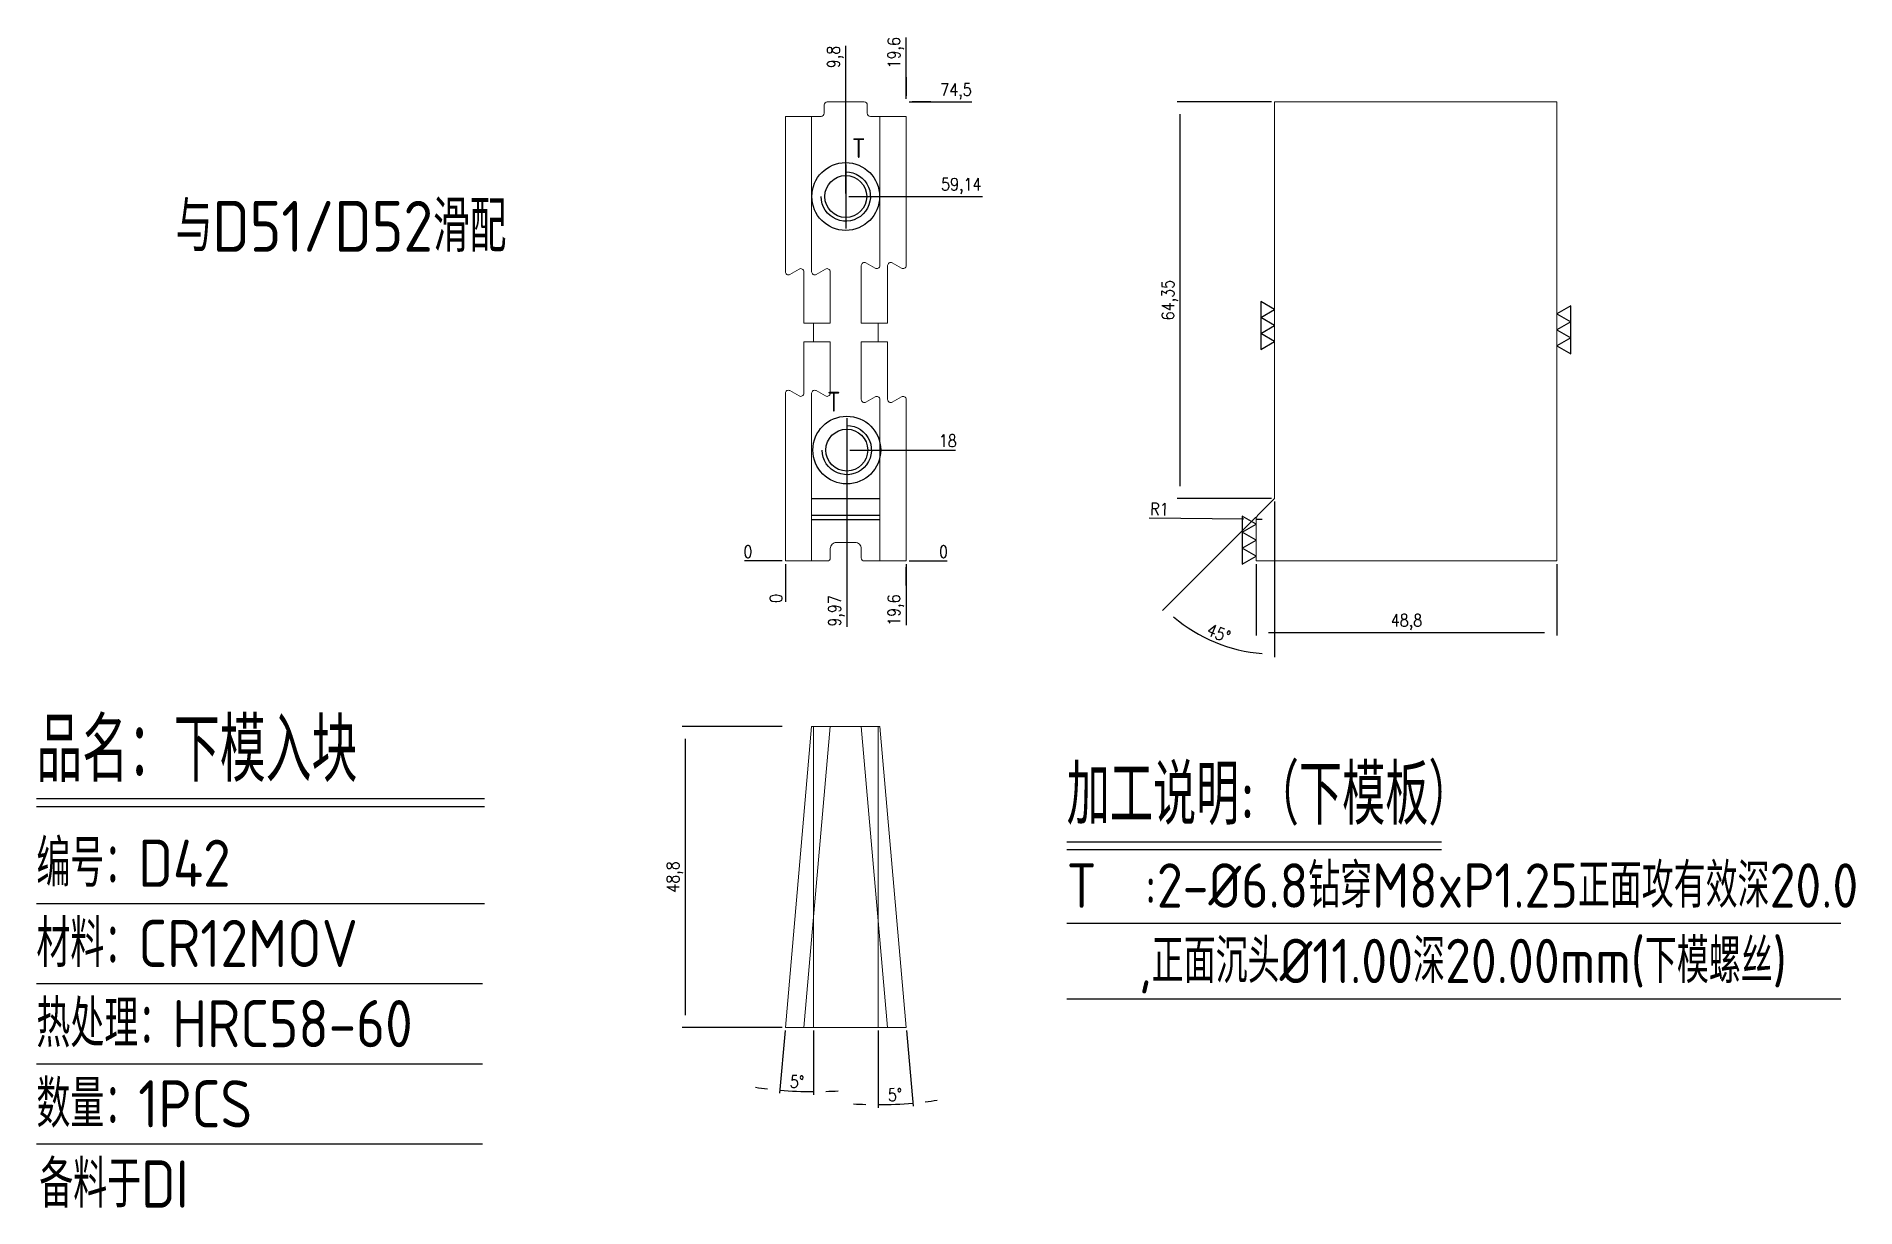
# Model space of a CAD drawing. Header units: millimetres. Extents: x 98401 to 98697, y -1088 to -898.
import ezdxf
from ezdxf.enums import TextEntityAlignment as Align

# ---------------------------------------------------------------- set-up
doc = ezdxf.new("R2010")
doc.units = ezdxf.units.MM
doc.linetypes.add('CENTER', pattern=[0])
doc.linetypes.add('HIDDEN', pattern=[0])
for name, color, linetype in [('DIE_P', 2, 'Continuous'), ('DIM', 4, 'Continuous'), ('TEXT', 4, 'Continuous')]:
    doc.layers.add(name, color=color, linetype=linetype)
doc.styles.add('gbenor', font='gbenor.shx', dxfattribs={"bigfont": 'gbcbig.shx'})
doc.styles.get("Standard").update_dxf_attribs({"font": 'txt.shx', "width": 0.85, "bigfont": 'ctxt.shx'})
doc.dimstyles.new('T-2-WX', dxfattribs={"dimtxt": 2, "dimasz": 2, "dimexe": 0.5, "dimexo": 0.5, "dimgap": 0.5, "dimtad": 1, "dimtxsty": 'Standard', "dimblk": 'OPEN30', "dimcen": 0, "dimazin": 3, "dimtfac": 1, "dimtmove": 0, "dimatfit": 3, "dimldrblk": 'OPEN30', "dimlwd": -1, "dimlwe": -1})

# ---------------------------------------------------------------- blocks, each defined once
blk = doc.blocks.new('*D7579')
at = {"layer": 'Defpoints', "color": 0}
for p in [(98599.38, -983.52), (98648.18, -983.52), (98648.18, -995.13)]:
    blk.add_point(p, dxfattribs=at)
at = {"layer": 'DIM', "color": 0}
for p, q in [((98599.38, -984.02), (98599.38, -995.63)), ((98648.18, -984.02), (98648.18, -995.63)), ((98601.38, -995.13), (98646.18, -995.13))]:
    blk.add_line(p, q, dxfattribs=at)
at = {"layer": 'DIM', "color": 0, "insert": (98623.78, -993.44), "char_height": 2, "attachment_point": 5}
blk.add_mtext('48,8', dxfattribs=at)
blk = doc.blocks.new('_Open30')
blk = doc.blocks.new('*D7580')
at = {"layer": 'Defpoints', "color": 0}
for p in [(98587.08, -909.02), (98602.38, -909.02), (98602.38, -973.37)]:
    blk.add_point(p, dxfattribs=at)
at = {"layer": 'DIM', "color": 0}
for p, q in [((98601.88, -909.02), (98586.58, -909.02)), ((98587.08, -971.37), (98587.08, -911.02)), ((98601.88, -973.37), (98586.58, -973.37))]:
    blk.add_line(p, q, dxfattribs=at)
at = {"layer": 'DIM', "color": 0, "insert": (98585.39, -941.19), "char_height": 2, "attachment_point": 5, "rotation": 90}
blk.add_mtext('64,35', dxfattribs=at)
blk = doc.blocks.new('*D7581')
at = {"layer": 'Defpoints', "color": 0}
for p in [(98602.38, -909.02), (98602.38, -973.37), (98602.38, -973.37), (98599.67, -976.07), (98589.76, -995.23)]:
    blk.add_point(p, dxfattribs=at)
at = {"layer": 'DIM', "color": 0}
for p, q in [((98602.38, -973.87), (98602.38, -999.11)), ((98599.32, -976.43), (98584.17, -991.57))]:
    blk.add_line(p, q, dxfattribs=at)
blk.add_arc((98602.38, -973.37), 25.25, 229.5395, 265.4605, dxfattribs=at)
at = {"layer": 'DIM', "color": 0, "insert": (98593.31, -995.26), "char_height": 2, "attachment_point": 5, "rotation": 337.5}
blk.add_mtext('45%%d', dxfattribs=at)
blk = doc.blocks.new('*D7582')
at = {"layer": 'Defpoints', "color": 0}
for p in [(98599.38, -976.77), (98600.38, -976.78)]:
    blk.add_point(p, dxfattribs=at)
at = {"layer": 'DIM', "color": 0}
for p, q in [((98597.38, -976.75), (98582.05, -976.59)), ((98600.38, -976.78), (98599.38, -976.77))]:
    blk.add_line(p, q, dxfattribs=at)
at = {"layer": 'DIM', "color": 0, "insert": (98583.7, -975.11), "char_height": 2, "attachment_point": 5, "rotation": 359.4091}
blk.add_mtext('R1', dxfattribs=at)
blk = doc.blocks.new('*D7583')
at = {"layer": 'Defpoints', "color": 0}
for p in [(98523, -1010.39), (98506.76, -1059.19), (98523, -1059.19)]:
    blk.add_point(p, dxfattribs=at)
at = {"layer": 'DIM', "color": 0}
for p, q in [((98522.5, -1010.39), (98506.26, -1010.39)), ((98506.76, -1012.39), (98506.76, -1057.19)), ((98522.5, -1059.19), (98506.26, -1059.19))]:
    blk.add_line(p, q, dxfattribs=at)
at = {"layer": 'DIM', "color": 0, "insert": (98505.07, -1034.79), "char_height": 2, "attachment_point": 5, "rotation": 90}
blk.add_mtext('48,8', dxfattribs=at)
blk = doc.blocks.new('*D7584')
at = {"layer": 'Defpoints', "color": 0}
for p in [(98527.27, -1010.39), (98527.56, -1010.39), (98523, -1059.19), (98527.56, -1059.19), (98523.92, -1069.52)]:
    blk.add_point(p, dxfattribs=at)
at = {"layer": 'DIM', "color": 0}
for p, q in [((98522.95, -1059.69), (98522.06, -1069.88)), ((98527.56, -1059.69), (98527.56, -1070.12))]:
    blk.add_line(p, q, dxfattribs=at)
for start, end in [(261.337, 263.1685), (265, 270), (271.8315, 273.663)]:
    blk.add_arc((98527.56, -1007.05), 62.57, start, end, dxfattribs=at)
at = {"layer": 'DIM', "color": 0, "insert": (98524.9, -1068.02), "char_height": 2, "attachment_point": 5, "rotation": 357.5}
blk.add_mtext('5%%d', dxfattribs=at)
blk = doc.blocks.new('*D7585')
at = {"layer": 'Defpoints', "color": 0}
for p in [(98538.04, -1010.39), (98538.33, -1010.39), (98538.04, -1059.19), (98542.6, -1059.19), (98539.92, -1071.71)]:
    blk.add_point(p, dxfattribs=at)
at = {"layer": 'DIM', "color": 0}
for p, q in [((98538.04, -1059.69), (98538.04, -1072.24)), ((98542.64, -1059.69), (98543.72, -1071.99))]:
    blk.add_line(p, q, dxfattribs=at)
for start, end in [(276.7717, 278.5434), (266.4566, 268.2283), (270, 275)]:
    blk.add_arc((98538.04, -1007.05), 64.68, start, end, dxfattribs=at)
at = {"layer": 'DIM', "color": 0, "insert": (98540.79, -1070.13), "char_height": 2, "attachment_point": 5, "rotation": 2.5}
blk.add_mtext('5%%d', dxfattribs=at)
blk = doc.blocks.new('*D7586')
at = {"layer": 'Defpoints', "color": 0}
for p in [(98523, -983.52), (98542.6, -983.52), (98547.6, -983.52)]:
    blk.add_point(p, dxfattribs=at)
at = {"layer": 'DIM', "color": 0}
blk.add_line((98543.1, -983.52), (98549.23, -983.52), dxfattribs=at)
at = {"layer": 'DIM', "color": 0, "insert": (98548.66, -982.02), "char_height": 2, "attachment_point": 5}
blk.add_mtext('0', dxfattribs=at)
blk = doc.blocks.new('*D7587')
at = {"layer": 'Defpoints', "color": 0}
for p in [(98532.97, -965.52), (98547.6, -965.52), (98523, -983.52)]:
    blk.add_point(p, dxfattribs=at)
at = {"layer": 'DIM', "color": 0}
for p, q in [((98533.47, -965.52), (98539.6, -965.52)), ((98539.6, -965.52), (98543.6, -965.52)), ((98543.6, -965.52), (98550.61, -965.52))]:
    blk.add_line(p, q, dxfattribs=at)
at = {"layer": 'DIM', "color": 0, "insert": (98549.35, -964.02), "char_height": 2, "attachment_point": 5}
blk.add_mtext('18', dxfattribs=at)
blk = doc.blocks.new('*D7588')
at = {"layer": 'Defpoints', "color": 0}
for p in [(98532.8, -924.38), (98547.6, -924.38), (98523, -983.52)]:
    blk.add_point(p, dxfattribs=at)
at = {"layer": 'DIM', "color": 0}
for p, q in [((98533.3, -924.38), (98539.6, -924.38)), ((98539.6, -924.38), (98543.6, -924.38)), ((98543.6, -924.38), (98554.98, -924.38))]:
    blk.add_line(p, q, dxfattribs=at)
at = {"layer": 'DIM', "color": 0, "insert": (98551.54, -922.69), "char_height": 2, "attachment_point": 5}
blk.add_mtext('59,14', dxfattribs=at)
blk = doc.blocks.new('*D7589')
at = {"layer": 'Defpoints', "color": 0}
for p in [(98542.6, -909.02), (98547.6, -909.02), (98523, -983.52)]:
    blk.add_point(p, dxfattribs=at)
at = {"layer": 'DIM', "color": 0}
for p, q in [((98543.1, -909.02), (98546.6, -909.02)), ((98546.6, -909.02), (98543.6, -909.02)), ((98543.6, -909.02), (98553.28, -909.02))]:
    blk.add_line(p, q, dxfattribs=at)
at = {"layer": 'DIM', "color": 0, "insert": (98550.69, -907.33), "char_height": 2, "attachment_point": 5}
blk.add_mtext('74,5', dxfattribs=at)
blk = doc.blocks.new('*D7590')
at = {"layer": 'Defpoints', "color": 0}
for p in [(98518, -983.52), (98523, -983.52), (98523, -983.52)]:
    blk.add_point(p, dxfattribs=at)
at = {"layer": 'DIM', "color": 0}
blk.add_line((98522.5, -983.52), (98516.36, -983.52), dxfattribs=at)
at = {"layer": 'DIM', "color": 0, "insert": (98516.93, -982.02), "char_height": 2, "attachment_point": 5}
blk.add_mtext('0', dxfattribs=at)
blk = doc.blocks.new('*D7591')
at = {"layer": 'Defpoints', "color": 0}
for p in [(98523, -983.52), (98542.6, -983.52), (98542.6, -988.52)]:
    blk.add_point(p, dxfattribs=at)
at = {"layer": 'DIM', "color": 0}
for p, q in [((98542.6, -984.02), (98542.6, -987.52)), ((98542.6, -987.52), (98542.6, -984.52)), ((98542.6, -984.52), (98542.6, -993.96))]:
    blk.add_line(p, q, dxfattribs=at)
at = {"layer": 'DIM', "color": 0, "insert": (98540.91, -991.49), "char_height": 2, "attachment_point": 5, "rotation": 90}
blk.add_mtext('19,6', dxfattribs=at)
blk = doc.blocks.new('*D7592')
at = {"layer": 'Defpoints', "color": 0}
for p in [(98532.97, -965.52), (98523, -983.52), (98532.97, -988.52)]:
    blk.add_point(p, dxfattribs=at)
at = {"layer": 'DIM', "color": 0}
for p, q in [((98532.97, -966.02), (98532.97, -980.52)), ((98532.97, -980.52), (98532.97, -984.52)), ((98532.97, -984.52), (98532.97, -994.2))]:
    blk.add_line(p, q, dxfattribs=at)
at = {"layer": 'DIM', "color": 0, "insert": (98531.28, -991.61), "char_height": 2, "attachment_point": 5, "rotation": 90}
blk.add_mtext('9,97', dxfattribs=at)
blk = doc.blocks.new('*D7593')
at = {"layer": 'Defpoints', "color": 0}
for p in [(98523, -983.52), (98523, -983.52), (98523, -988.52)]:
    blk.add_point(p, dxfattribs=at)
at = {"layer": 'DIM', "color": 0}
blk.add_line((98523, -984.02), (98523, -990.15), dxfattribs=at)
at = {"layer": 'DIM', "color": 0, "insert": (98521.5, -989.59), "char_height": 2, "attachment_point": 5, "rotation": 90}
blk.add_mtext('0', dxfattribs=at)
blk = doc.blocks.new('*D7594')
at = {"layer": 'Defpoints', "color": 0}
for p in [(98542.6, -904.02), (98542.6, -909.02), (98523, -983.52)]:
    blk.add_point(p, dxfattribs=at)
at = {"layer": 'DIM', "color": 0}
for p, q in [((98542.6, -908.02), (98542.6, -898.58)), ((98542.6, -908.52), (98542.6, -905.02)), ((98542.6, -905.02), (98542.6, -908.02))]:
    blk.add_line(p, q, dxfattribs=at)
at = {"layer": 'DIM', "color": 0, "insert": (98540.91, -901.05), "char_height": 2, "attachment_point": 5, "rotation": 90}
blk.add_mtext('19,6', dxfattribs=at)
blk = doc.blocks.new('*D7595')
at = {"layer": 'Defpoints', "color": 0}
for p in [(98532.8, -904.02), (98532.8, -924.38), (98523, -983.52)]:
    blk.add_point(p, dxfattribs=at)
at = {"layer": 'DIM', "color": 0}
for p, q in [((98532.8, -908.02), (98532.8, -899.96)), ((98532.8, -912.02), (98532.8, -908.02)), ((98532.8, -923.88), (98532.8, -912.02))]:
    blk.add_line(p, q, dxfattribs=at)
at = {"layer": 'DIM', "color": 0, "insert": (98531.11, -901.74), "char_height": 2, "attachment_point": 5, "rotation": 90}
blk.add_mtext('9,8', dxfattribs=at)

msp = doc.modelspace()

# ---------------------------------------------------------------- linework, layer by layer
at = {"layer": 'DIE_P', "color": 1, "linetype": 'HIDDEN', "lineweight": 15}
for p, q in [((98522.997, -1059.192), (98527.266, -1010.392)), ((98525.997, -1059.192), (98530.266, -1010.392)), ((98527.558, -1059.192), (98527.558, -1010.392)), ((98539.597, -1059.192), (98535.327, -1010.392)), ((98538.035, -1059.192), (98538.035, -1010.392)), ((98542.597, -1059.192), (98538.327, -1010.392))]:
    msp.add_line(p, q, dxfattribs=at)
at = {"layer": 'DIE_P', "linetype": 'Continuous', "lineweight": 15}
for points in [[(98542.597, -911.38), (98536.797, -911.38, -0.4142136), (98536.297, -910.88), (98536.297, -909.52, 0.4142136), (98535.797, -909.02), (98529.797, -909.02, 0.4142136), (98529.297, -909.52), (98529.297, -910.88, -0.4142136), (98528.797, -911.38), (98522.997, -911.38)], [(98522.997, -983.518), (98529.797, -983.518, 0.4142136), (98530.297, -983.018), (98530.297, -981.518, -0.4142136), (98531.297, -980.518), (98534.297, -980.518, -0.4142136), (98535.297, -981.518), (98535.297, -983.018, 0.4142136), (98535.797, -983.518), (98542.597, -983.518)]]:
    msp.add_lwpolyline(points, format="xyb", dxfattribs=at)
at = {"layer": 'DIE_P', "color": 2, "linetype": 'Continuous', "lineweight": 15}
msp.add_lwpolyline([(98602.381, -909.02), (98602.381, -973.365), (98599.674, -976.072, 0.1989124), (98599.381, -976.779), (98599.381, -983.518), (98648.181, -983.518), (98648.181, -909.02)], format="xyb", close=True, dxfattribs=at)
at = {"layer": 'DIE_P', "color": 1, "lineweight": 15}
for points in [[(98522.997, -983.518), (98522.997, -956.315, -0.5773503), (98523.747, -955.882), (98525.247, -956.748, 0.5773503), (98525.997, -956.315), (98525.997, -947.949), (98527.558, -947.949), (98527.558, -944.949), (98525.997, -944.949), (98525.997, -936.583, 0.5773503), (98525.247, -936.15), (98523.747, -937.016, -0.5773503), (98522.997, -936.583), (98522.997, -911.38)], [(98522.997, -983.518), (98527.266, -983.518), (98527.266, -956.315, -0.5773503), (98528.016, -955.882), (98529.516, -956.748, 0.5773503), (98530.266, -956.315), (98530.266, -947.949), (98527.558, -947.949), (98527.558, -944.949), (98530.266, -944.949), (98530.266, -936.583, 0.5773503), (98529.516, -936.15), (98528.016, -937.016, -0.5773503), (98527.266, -936.583), (98527.266, -911.38), (98522.997, -911.38)], [(98542.597, -983.518), (98538.327, -983.518), (98538.327, -957.315, 0.5773503), (98537.577, -956.882), (98536.077, -957.748, -0.5773503), (98535.327, -957.315), (98535.327, -947.949), (98538.035, -947.949), (98538.035, -944.949), (98535.327, -944.949), (98535.327, -935.583, -0.5773503), (98536.077, -935.15), (98537.577, -936.016, 0.5773503), (98538.327, -935.583), (98538.327, -911.38), (98542.597, -911.38)], [(98542.597, -983.518), (98542.597, -957.315, 0.5773503), (98541.847, -956.882), (98540.347, -957.748, -0.5773503), (98539.597, -957.315), (98539.597, -947.949), (98538.035, -947.949), (98538.035, -944.949), (98539.597, -944.949), (98539.597, -935.583, -0.5773503), (98540.347, -935.15), (98541.847, -936.016, 0.5773503), (98542.597, -935.583), (98542.597, -911.38)]]:
    msp.add_lwpolyline(points, format="xyb", dxfattribs=at)
at = {"layer": 'DIE_P'}
for points in [[(98532.797, -920.38, -2.4142136), (98528.797, -924.38)], [(98532.797, -920.38, -2.4142136), (98528.797, -924.38)], [(98532.966, -961.523, -2.4142136), (98528.966, -965.523)], [(98532.966, -961.523, -2.4142136), (98528.966, -965.523)]]:
    msp.add_lwpolyline(points, format="xyb", dxfattribs=at)
at = {"layer": 'DIE_P', "color": 4, "linetype": 'CENTER', "ltscale": 0.007}
for points in [[(98532.797, -919.18), (98532.797, -929.58)], [(98532.797, -919.18), (98532.797, -929.58)], [(98532.966, -960.323), (98532.966, -970.723)], [(98532.966, -960.323), (98532.966, -970.723)]]:
    msp.add_lwpolyline(points, dxfattribs=at)
at = {"layer": 'DIE_P', "linetype": 'Continuous'}
for points in [[(98527.266, -973.365), (98538.327, -973.365)], [(98527.266, -976.072), (98538.327, -976.072)], [(98527.266, -976.779), (98538.327, -976.779)]]:
    msp.add_lwpolyline(points, dxfattribs=at)
at = {"layer": 'DIE_P', "color": 2, "linetype": 'Continuous', "lineweight": 15}
for points in [[(98527.266, -1010.392), (98538.327, -1010.392)], [(98542.597, -1059.192), (98522.997, -1059.192)]]:
    msp.add_lwpolyline(points, dxfattribs=at)
at = {"layer": 'DIE_P'}
for centre, radius in [((98532.797, -924.38), 5.5), ((98532.797, -924.38), 3.4), ((98532.966, -965.523), 5.5), ((98532.966, -965.523), 3.4)]:
    msp.add_circle(centre, radius, dxfattribs=at)
at = {"layer": 'DIM', "color": 4, "linetype": 'Continuous', "lineweight": 25}
for p, q in [((98401.477, -1022.037), (98474.16, -1022.037)), ((98401.477, -1023.377), (98474.16, -1023.377)), ((98401.477, -1039.069), (98474.16, -1039.069)), ((98401.477, -1052.081), (98473.844, -1052.081)), ((98401.477, -1065.094), (98473.844, -1065.094)), ((98401.477, -1078.107), (98473.844, -1078.107))]:
    msp.add_line(p, q, dxfattribs=at)
at = {"layer": 'TEXT', "color": 3}
for p, q in [((98568.647, -1029.085), (98629.473, -1029.085)), ((98568.647, -1030.345), (98629.473, -1030.345)), ((98568.647, -1042.297), (98694.268, -1042.297)), ((98568.647, -1054.537), (98694.268, -1054.537))]:
    msp.add_line(p, q, dxfattribs=at)
at = {"layer": 'TEXT'}
for points in [[(98600.131, -949.188), (98602.381, -947.889), (98600.131, -946.59), (98602.381, -945.291), (98600.131, -943.992), (98602.381, -942.693), (98600.131, -941.394), (98600.131, -949.188)], [(98650.431, -942.122), (98648.181, -943.421), (98650.431, -944.72), (98648.181, -946.019), (98650.431, -947.318), (98648.181, -948.617), (98650.431, -949.916), (98650.431, -942.122)], [(98597.131, -984.046), (98599.381, -982.747), (98597.131, -981.448), (98599.381, -980.149), (98597.131, -978.85), (98599.381, -977.551), (98597.131, -976.252), (98597.131, -984.046)]]:
    msp.add_lwpolyline(points, close=True, dxfattribs=at)

# ---------------------------------------------------------------- texts
at = {"layer": 'DIM', "color": 4, "linetype": 'Continuous', "lineweight": 25, "style": 'gbenor'}
msp.add_text('与D51/D52滑配', height=8.2669, dxfattribs=at).set_placement((98424.081, -933.354))
at = {"layer": 'DIM', "color": 3, "linetype": 'Continuous', "lineweight": 25, "style": 'gbenor'}
for s, height, p in [('品名：下模入块', 10.3336, (98401.477, -1019.358)), ('编号：D42', 7.6545, (98401.477, -1036.39)), ('材料：CR12MOV', 7.6545, (98401.477, -1049.402)), ('热处理：HRC58-60', 7.65452, (98401.477, -1062.415)), ('数量：1PCS', 7.6545, (98401.477, -1075.428)), ('备料于DI', 7.6545, (98401.943, -1088.44))]:
    msp.add_text(s, height=height, dxfattribs=at).set_placement(p)
at = {"layer": 'TEXT', "color": 4, "style": 'gbenor'}
for p in [(98534.9, -916.53), (98530.863, -957.673)]:
    msp.add_text('T', height=3.2, dxfattribs=at).set_placement(p, align=Align.MIDDLE_CENTER)
for s, height, p in [('加工说明:（下模板）', 9.72, (98568.647, -1026.313)), ('T  :2-%%C6.8钻穿M8xP1.25正面攻有效深20.0', 7.2, (98568.647, -1039.777)), ('   ,正面沉头%%C11.00深20.00mm(下模螺丝)', 7.2, (98568.647, -1052.017))]:
    msp.add_text(s, height=height, dxfattribs=at).set_placement(p)

# ---------------------------------------------------------------- dimensions: what is measured, and where the dimension line sits
at = {"layer": 'DIM', "color": 4}
for feature_location, offset, dtype, origin, picture, middle in [((98542.597, -909.02), (0, 5), 1, (98522.997, -983.518), '*D7594', (98540.906, -901.051)), ((98532.797, -924.38), (0, 20.36), 1, (98522.997, -983.518), '*D7595', (98531.106, -901.739)), ((98542.597, -909.02), (5, 0), 0, (98522.997, -983.518), '*D7589', (98550.687, -907.329)), ((98532.797, -924.38), (14.8, 0), 0, (98522.997, -983.518), '*D7588', (98551.537, -922.689)), ((98532.9662, -965.5232), (14.6306, -0.0002), 0, (98522.9968, -983.5184), '*D7587', (98549.3516, -964.0234)), ((98532.966, -965.523), (0, -22.995), 1, (98522.997, -983.518), '*D7592', (98531.275, -991.609)), ((98522.99679358, -983.518393189), (-5, 0), 0, (98522.99679358, -983.518393189), '*D7590', (98516.930126914, -982.018393189)), ((98542.5967936, -983.518393189), (5, 0), 0, (98522.99679358, -983.518393189), '*D7586', (98548.663460267, -982.018393189)), ((98522.99679358, -983.518393189), (0, -5), 1, (98522.99679358, -983.518393189), '*D7593', (98521.49679358, -989.585059856)), ((98542.597, -983.518), (0, -5), 1, (98522.997, -983.518), '*D7591', (98540.906, -991.487))]:
    dim = msp.add_ordinate_dim(feature_location=feature_location, offset=offset, dtype=dtype, origin=origin, dimstyle='T-2-WX', dxfattribs=at)
    dim.commit()
    dim.dimension.update_dxf_attribs({"geometry": picture, "text_midpoint": middle})
at = {"layer": 'DIM'}
for base, p1, p2, angle, picture, middle in [((98587.0816, -909.0198), (98602.3811, -973.3652), (98602.3811, -909.0198), 270, '*D7580', (98585.3911, -941.1925)), ((98506.763, -1059.192), (98522.997, -1010.392), (98522.997, -1059.192), 90, '*D7583', (98505.073, -1034.792))]:
    dim = msp.add_linear_dim(base=base, p1=p1, p2=p2, angle=angle, dimstyle='T-2-WX', dxfattribs=at)
    dim.commit()
    dim.dimension.update_dxf_attribs({"geometry": picture, "text_midpoint": middle})
for base, line1, line2, picture, middle in [((98589.756, -995.232), ((98602.381, -973.365), (98599.674, -976.072)), ((98602.381, -909.02), (98602.381, -973.365)), '*D7581', (98593.311, -995.263)), ((98523.92, -1069.517), ((98527.558, -1059.192), (98527.558, -1010.392)), ((98522.997, -1059.192), (98527.266, -1010.392)), '*D7584', (98524.897, -1068.017)), ((98539.917, -1071.709), ((98542.597, -1059.192), (98538.327, -1010.392)), ((98538.035, -1059.192), (98538.035, -1010.392)), '*D7585', (98540.789, -1070.128))]:
    dim = msp.add_angular_dim_2l(base=base, line1=line1, line2=line2, dimstyle='T-2-WX', dxfattribs=at)
    dim.commit()
    dim.dimension.update_dxf_attribs({"geometry": picture, "text_midpoint": middle})
dim = msp.add_radius_dim(center=(98600.381, -976.779), mpoint=(98599.381, -976.769), dimstyle='T-2-WX', dxfattribs=at)
dim.commit()
dim.dimension.update_dxf_attribs({"geometry": '*D7582', "text_midpoint": (98583.683, -976.607), "dimtype": 164})
dim = msp.add_linear_dim(base=(98648.181, -995.126), p1=(98599.381, -983.518), p2=(98648.181, -983.518), dimstyle='T-2-WX', dxfattribs=at)
dim.commit()
dim.dimension.update_dxf_attribs({"geometry": '*D7579', "text_midpoint": (98623.781, -993.435)})

doc.saveas('drawing.dxf')
